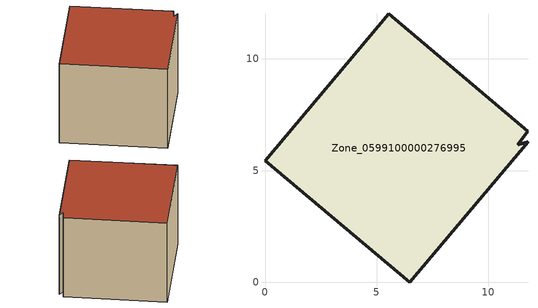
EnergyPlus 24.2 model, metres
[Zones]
Zone_0599100000276995
 floor ground (C_G): 0,5.45 5.53,12.02 11.76,6.75 11.31,6.16 11.77,6.28 6.47,0 z0.25
 wall outside (C_F): 5.53,12.02 0,5.45 6.47,0 11.77,6.28 11.31,6.16 11.76,6.75 5.53,12.02 z0.25:7.48
 roof outside (C_R): 11.77,6.28 11.31,6.16 11.76,6.75 5.53,12.02 0,5.45 6.47,0 z7.48
[BUILDING]
Pand.0599100000276995: North Axis=0; Terrain=City; Loads Convergence Tolerance Value=0.04; Temperature Convergence Tolerance Value=0.4; Solar Distribution=FullExterior; Maximum Number of Warmup Days=25; Minimum Number of Warmup Days=1
[Site:Location]
Rotterdam.The.Hague.AP_ZH_NLD Design_Conditions: Latitude=51.96; Longitude=4.45; Time Zone=1; Elevation=-4.5
[SITE:GROUNDTEMPERATURE:BUILDINGSURFACE]
18, 18, 18, 18, 18, 18, 18, 18, 18, 18, 18, 18
[MATERIAL] Thermal Absorptance=0.9; Solar Absorptance=0.7; Visible Absorptance=0.7
Name | Roughness | Thickness | Conductivity | Density | Specific Heat
G.TC.1946-1964 | MediumSmooth | 0.15 | 1 | 540 | 1210
F.TC.1946-1964 | Rough | 0.3 | 0.857143 | 1920 | 840
R.TC.1946-1964 | MediumRough | 0.2 | 0.235294 | 1500 | 1000
[CONSTRUCTION]
C_G: G.TC.1946-1964
C_F: F.TC.1946-1964
C_R: R.TC.1946-1964
[ZONE]
Zone_0599100000276995: Type=1; Multiplier=1; Ceiling Height=Autocalculate; Volume=Autocalculate; Floor Area=autocalculate; Part of Total Floor Area=Yes
[ZONEINFILTRATION:DESIGNFLOWRATE]
Infil_Zone_0599100000276995: Zone or ZoneList or Space or SpaceList=Zone_0599100000276995; Schedule=AlwaysOn; Design Flow Rate Calculation Method=Flow/Area; Flow Rate per Floor Area=0.003; Constant Term Coefficient=1; Temperature Term Coefficient=0; Velocity Term Coefficient=0; Velocity Squared Term Coefficient=0
[HVACTEMPLATE:ZONE:IDEALLOADSAIRSYSTEM]
Zone_0599100000276995: Maximum Heating Supply Air Temperature=50; Minimum Cooling Supply Air Temperature=13; Maximum Heating Supply Air Humidity Ratio=0.0156; Minimum Cooling Supply Air Humidity Ratio=0.0077; Heating Limit=NoLimit; Cooling Limit=NoLimit; Dehumidification Control Type=ConstantSensibleHeatRatio; Cooling Sensible Heat Ratio=0.7; Dehumidification Setpoint=60; Humidification Control Type=None; Humidification Setpoint=30; Outdoor Air Method=None; Outdoor Air Flow Rate per Person=0.00944; Outdoor Air Flow Rate per Zone Floor Area=0; Outdoor Air Flow Rate per Zone=0; Demand Controlled Ventilation Type=None; Outdoor Air Economizer Type=NoEconomizer; Heat Recovery Type=None; Sensible Heat Recovery Effectiveness=0.7; Latent Heat Recovery Effectiveness=0.65
[ZONECONTROL:THERMOSTAT]
ThermostatControl_Zone_0599100000276995: Zone or ZoneList=Zone_0599100000276995; Control Type Schedule=DualSetpointControlType; Control 1=Thermostat_Zone_0599100000276995; Temperature Difference Between Cutout And Setpoint=0
[THERMOSTATSETPOINT:DUALSETPOINT]
Thermostat_Zone_0599100000276995: Heating Setpoint Temperature Schedule=HeatingSetpoint_Zone_0599100000276995; Cooling Setpoint Temperature Schedule=CoolingSetpoint_Zone_0599100000276995
[SCHEDULE:COMPACT]
HeatingSetpoint_Zone_0599100000276995: Through: 12/31, For: AllDays, Until: 24:00, 21
CoolingSetpoint_Zone_0599100000276995: Through: 12/31, For: AllDays, Until: 24:00, 24
DualSetpointControlType: Through: 12/31, For: AllDays, Until: 24:00, 4
AlwaysOn: Through: 12/31, For: AllDays, Until: 24:00, 1
